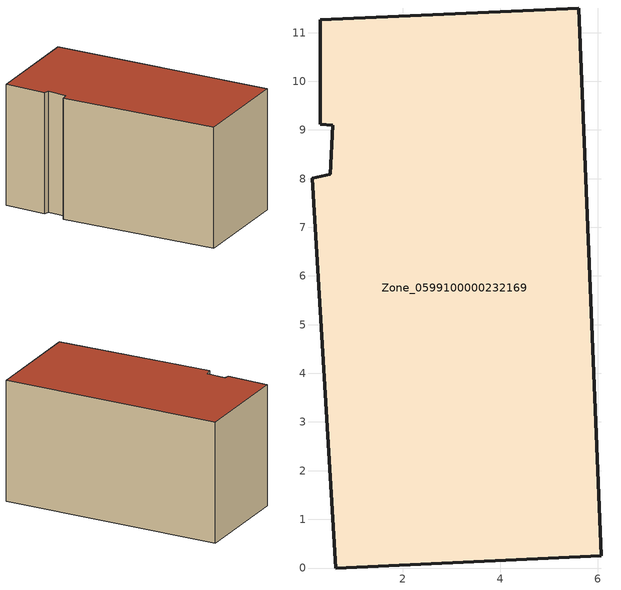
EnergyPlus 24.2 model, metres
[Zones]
Zone_0599100000232169
 floor ground (C_G): 0.62,0 0.14,8.01 0.51,8.09 0.56,9.1 0.3,9.12 0.3,11.26 5.62,11.51 6.08,0.26 z0
 wall outside (C_F): 6.08,0.26 5.62,11.51 0.3,11.26 0.3,9.12 0.56,9.1 0.51,8.09 0.14,8.01 0.62,0 6.08,0.26 z0:6.21
 roof outside (C_R): 0.56,9.1 0.51,8.09 0.14,8.01 0.62,0 6.08,0.26 5.62,11.51 0.3,11.26 0.3,9.12 z6.21
[BUILDING]
Pand.0599100000232169: North Axis=0; Terrain=City; Loads Convergence Tolerance Value=0.04; Temperature Convergence Tolerance Value=0.4; Solar Distribution=FullExterior; Maximum Number of Warmup Days=25; Minimum Number of Warmup Days=1
[Site:Location]
Rotterdam.The.Hague.AP_ZH_NLD Design_Conditions: Latitude=51.96; Longitude=4.45; Time Zone=1; Elevation=-4.5
[SITE:GROUNDTEMPERATURE:BUILDINGSURFACE]
18, 18, 18, 18, 18, 18, 18, 18, 18, 18, 18, 18
[MATERIAL] Thermal Absorptance=0.9; Solar Absorptance=0.7; Visible Absorptance=0.7
Name | Roughness | Thickness | Conductivity | Density | Specific Heat
G.TI.1946 | MediumSmooth | 0.15 | 1 | 540 | 1210
F.TI.1946 | Rough | 0.3 | 0.857143 | 1920 | 840
R.TI.1946 | MediumRough | 0.2 | 0.1 | 1500 | 1000
[CONSTRUCTION]
C_G: G.TI.1946
C_F: F.TI.1946
C_R: R.TI.1946
[ZONE]
Zone_0599100000232169: Type=1; Multiplier=1; Ceiling Height=Autocalculate; Volume=Autocalculate; Floor Area=autocalculate; Part of Total Floor Area=Yes
[ZONEINFILTRATION:DESIGNFLOWRATE]
Infil_Zone_0599100000232169: Zone or ZoneList or Space or SpaceList=Zone_0599100000232169; Schedule=AlwaysOn; Design Flow Rate Calculation Method=Flow/Area; Flow Rate per Floor Area=0.003; Constant Term Coefficient=1; Temperature Term Coefficient=0; Velocity Term Coefficient=0; Velocity Squared Term Coefficient=0
[HVACTEMPLATE:ZONE:IDEALLOADSAIRSYSTEM]
Zone_0599100000232169: Maximum Heating Supply Air Temperature=50; Minimum Cooling Supply Air Temperature=13; Maximum Heating Supply Air Humidity Ratio=0.0156; Minimum Cooling Supply Air Humidity Ratio=0.0077; Heating Limit=NoLimit; Cooling Limit=NoLimit; Dehumidification Control Type=ConstantSensibleHeatRatio; Cooling Sensible Heat Ratio=0.7; Dehumidification Setpoint=60; Humidification Control Type=None; Humidification Setpoint=30; Outdoor Air Method=None; Outdoor Air Flow Rate per Person=0.00944; Outdoor Air Flow Rate per Zone Floor Area=0; Outdoor Air Flow Rate per Zone=0; Demand Controlled Ventilation Type=None; Outdoor Air Economizer Type=NoEconomizer; Heat Recovery Type=None; Sensible Heat Recovery Effectiveness=0.7; Latent Heat Recovery Effectiveness=0.65
[ZONECONTROL:THERMOSTAT]
ThermostatControl_Zone_0599100000232169: Zone or ZoneList=Zone_0599100000232169; Control Type Schedule=DualSetpointControlType; Control 1=Thermostat_Zone_0599100000232169; Temperature Difference Between Cutout And Setpoint=0
[THERMOSTATSETPOINT:DUALSETPOINT]
Thermostat_Zone_0599100000232169: Heating Setpoint Temperature Schedule=HeatingSetpoint_Zone_0599100000232169; Cooling Setpoint Temperature Schedule=CoolingSetpoint_Zone_0599100000232169
[SCHEDULE:COMPACT]
HeatingSetpoint_Zone_0599100000232169: Through: 12/31, For: AllDays, Until: 24:00, 21
CoolingSetpoint_Zone_0599100000232169: Through: 12/31, For: AllDays, Until: 24:00, 24
DualSetpointControlType: Through: 12/31, For: AllDays, Until: 24:00, 4
AlwaysOn: Through: 12/31, For: AllDays, Until: 24:00, 1
